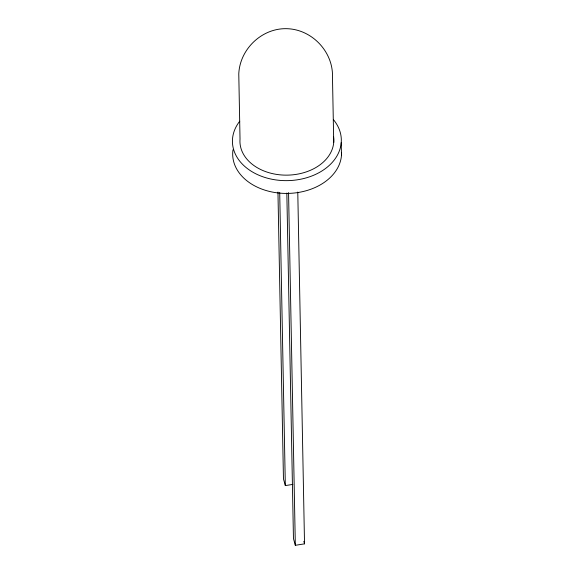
<?xml version="1.0" encoding="UTF-8"?>
<svg xmlns="http://www.w3.org/2000/svg" width="574" height="574" viewBox="0 0 574 574"><rect width="100%" height="100%" fill="white"/><g stroke="black" fill="none" stroke-linecap="round" stroke-linejoin="round"><path stroke-width="0.86" d="M277.952 192.075L283.456 478.867L285.328 485.59L292.855 484.399M286.828 193.043L293.458 538.577L295.33 545.3L304.529 543.843L297.777 192.046M303.825 541.325L304.529 543.843M341.221 142.704L341.473 155.482M333.731 142.438L332.475 77.26C333.465 52.112 312.27 29.547 287.215 28.7C262.139 27.746 239.832 48.991 238.777 73.903L240.025 139.073A46.939 34.39 -1.1 0 0 287.926 175.127A46.939 34.39 -1.1 0 0 333.551 136.705M288.557 192.606L295.33 545.3M279.703 192.527L285.328 485.59M341.573 152.885A54.451 39.886 -1.1 0 1 284.395 193.402A54.451 39.886 -1.1 0 1 232.972 149.864M333.659 119.93A54.451 39.886 -1.1 0 1 322.236 170.772A54.451 39.886 -1.1 0 1 252.043 171.726A54.451 39.886 -1.1 0 1 239.745 121.2"/></g></svg>
